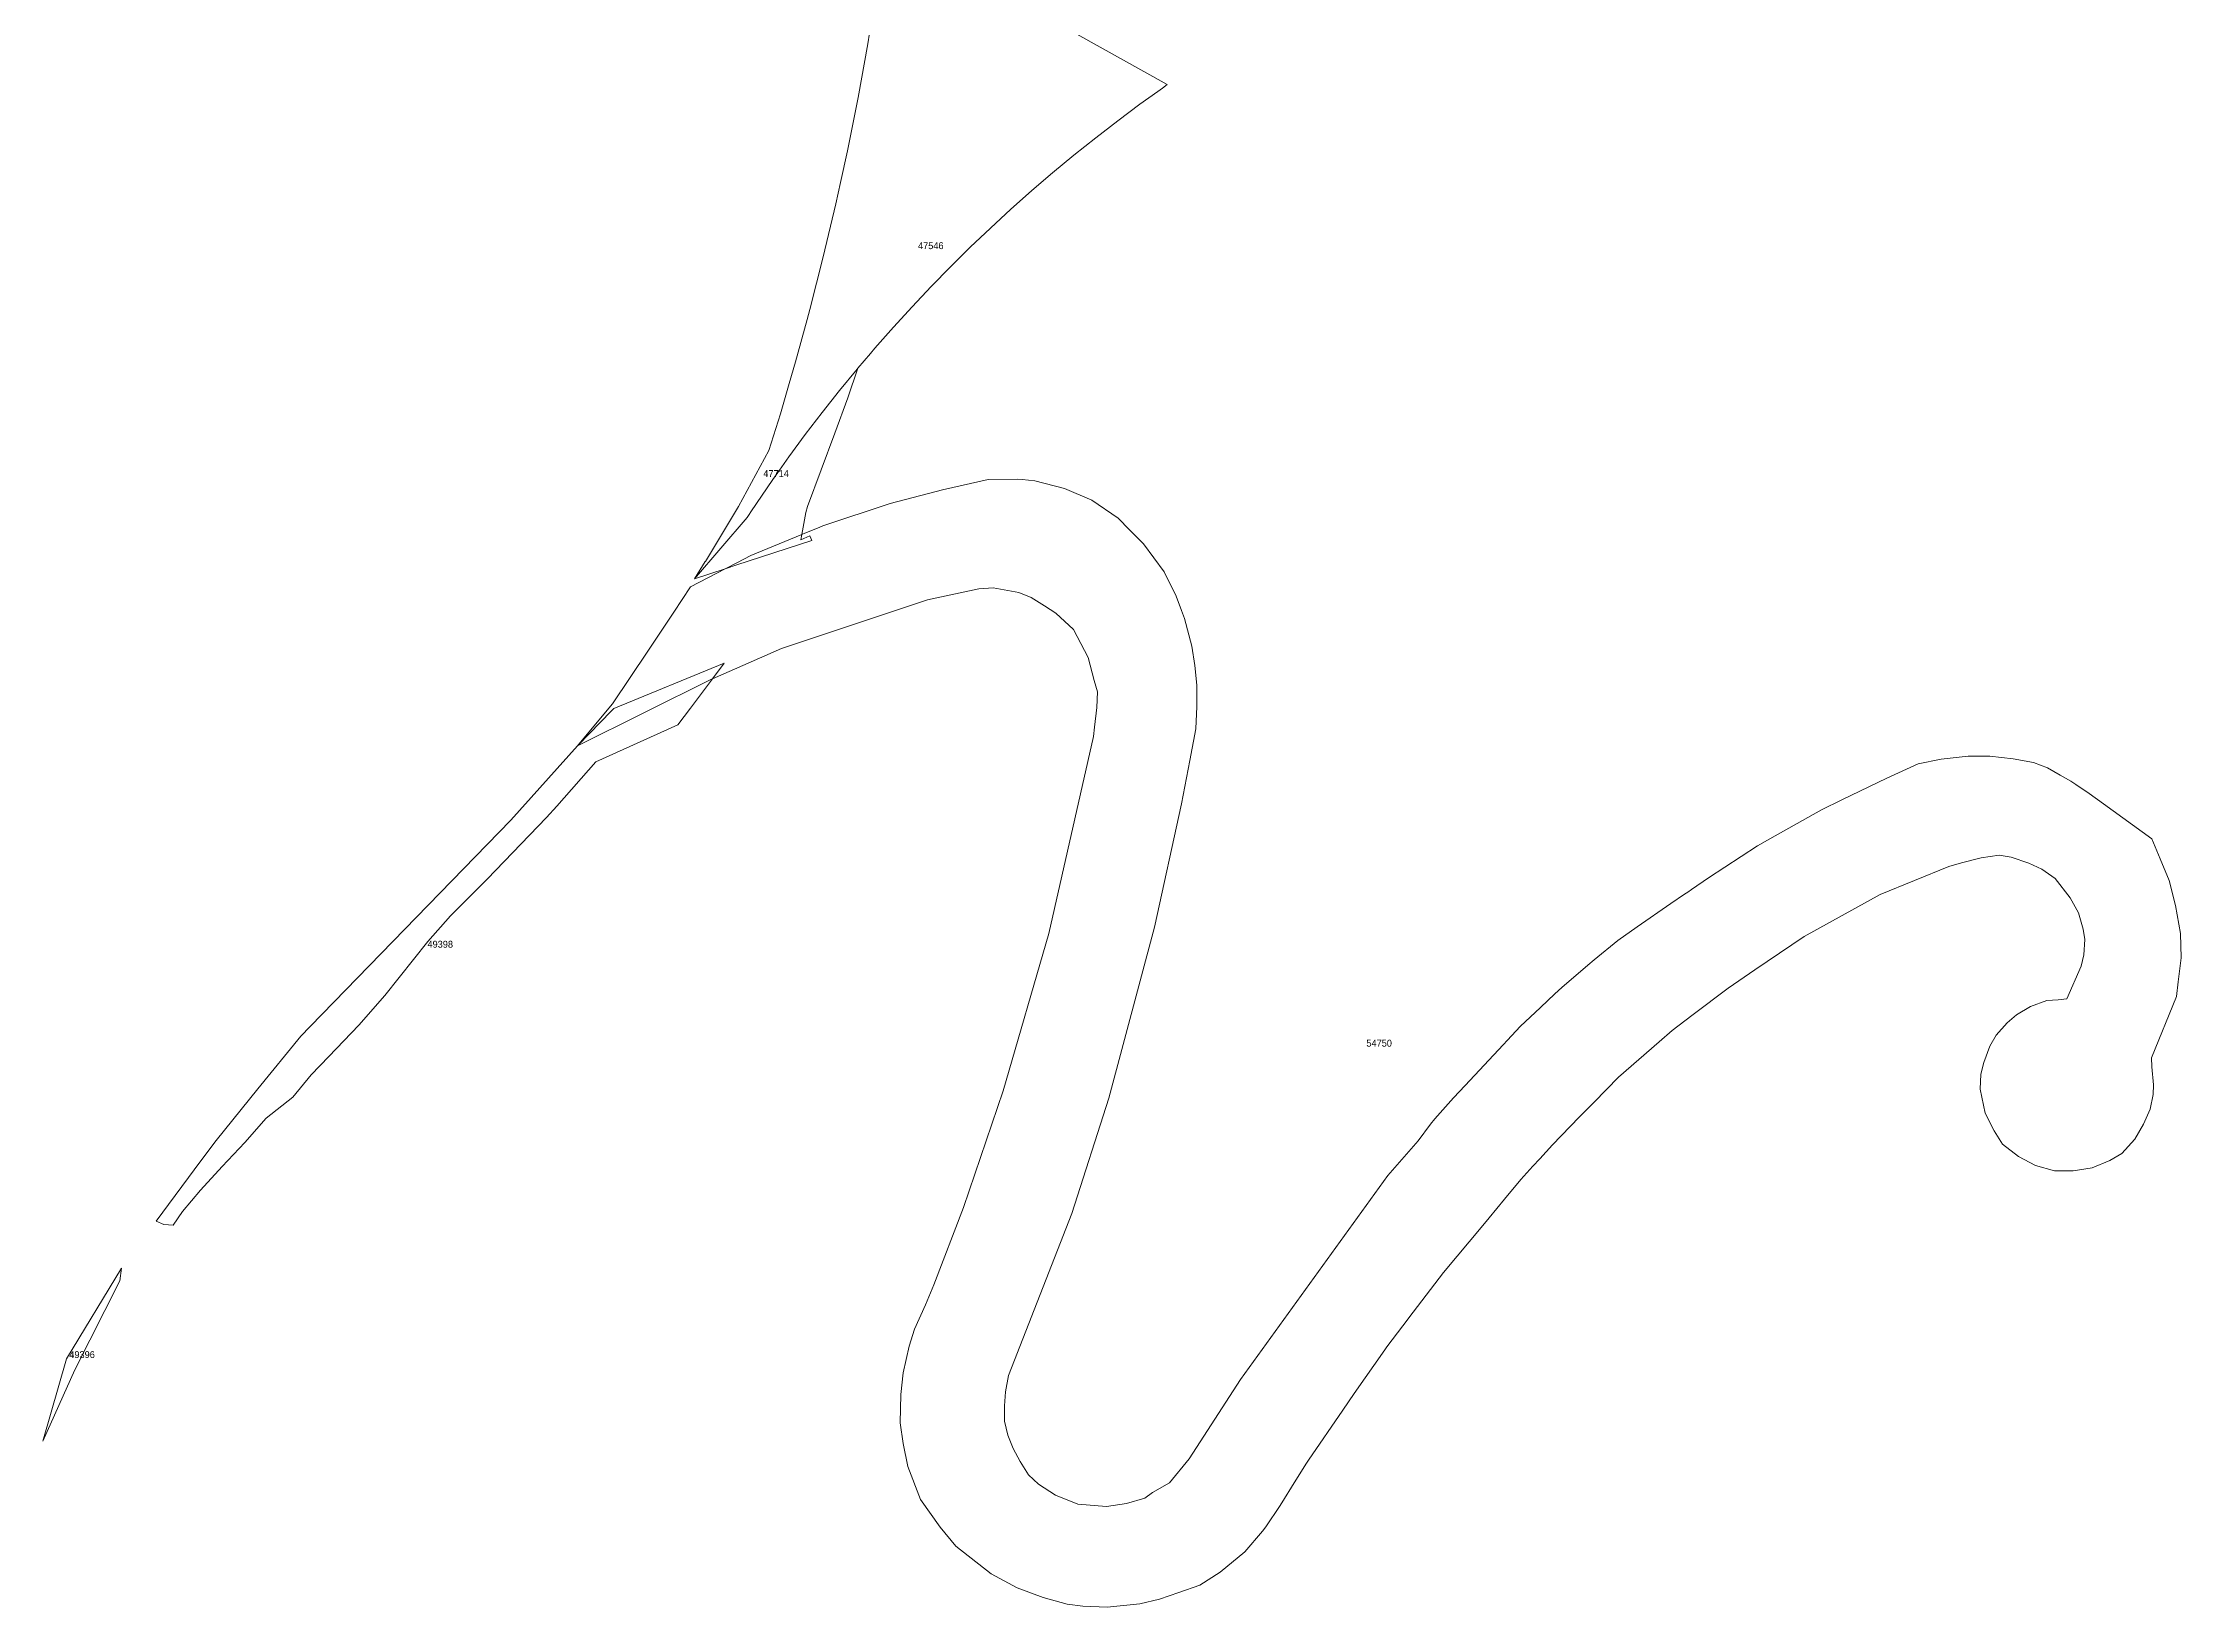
# Model space of a CAD drawing. Header units: metres. Extents: x 105313 to 106240, y 111784 to 118148.
# Drawn here: x 105594.4 to 105905.5, y 113639 to 113866.5 of the extents above; entities that cross this region are included whole.
import ezdxf
from ezdxf.enums import TextEntityAlignment as Align

# ---------------------------------------------------------------- set-up
doc = ezdxf.new("R2010")
doc.units = ezdxf.units.M
doc.layers.add('60-PREDIAL-COD', color=8, linetype='Continuous', lineweight=5)
doc.layers.add('60-PREDIAL-LOTE', color=42, linetype='CONTINUOUS', lineweight=13)

msp = doc.modelspace()

# ---------------------------------------------------------------- linework, layer by layer
at = {"layer": '60-PREDIAL-LOTE'}
msp.add_lwpolyline([(105744.8376, 113867.7679), (105757.9841, 113860.4342), (105757.2951, 113859.9388), (105756.6241, 113859.4563), (105754.0139, 113857.5795), (105750.7795, 113855.1811), (105747.5763, 113852.7124), (105744.4123, 113850.189), (105741.3028, 113847.6187), (105740.3409, 113846.7921), (105738.2482, 113844.9937), (105735.2248, 113842.3141), (105732.256, 113839.5719), (105729.334, 113836.7906), (105727.5301, 113835.0113), (105726.459, 113833.9548), (105723.6387, 113831.072), (105720.8653, 113828.1345), (105718.1465, 113825.1501), (105715.4746, 113822.119), (105714.8139, 113821.3439), (105712.976, 113819.1878), (105712.8574, 113819.0486), (105710.2948, 113815.9316), (105707.787, 113812.7596), (105705.3338, 113809.5487), (105702.9431, 113806.2987), (105701.5737, 113804.3704), (105700.6073, 113803.0097), (105697.4366, 113798.3268), (105697.1782, 113797.9452), (105696.8729, 113797.4942), (105696.8729, 113797.4942), (105689.1959, 113788.5567), (105690.7929, 113791.0806), (105690.7983, 113791.0892), (105695.597, 113799.1088), (105700.0544, 113807.237), (105701.7088, 113812.5409), (105703.0091, 113816.991), (105703.9276, 113820.1346), (105705.6063, 113826.2871), (105706.006, 113827.7519), (105707.959, 113835.4158), (105709.7795, 113843.1033), (105710.4554, 113846.2126), (105711.4592, 113850.8299), (105712.5695, 113856.3921), (105713.0062, 113858.5799), (105714.4125, 113866.3532), (105714.9205, 113869.4635)], dxfattribs=at)
for points in [[(105704.8182, 113795.0071), (105704.6766, 113794.2622), (105705.9937, 113794.8038), (105706.2865, 113794.1544), (105695.2415, 113790.5334), (105693.6854, 113790.0246), (105689.1959, 113788.5567), (105696.8729, 113797.4942), (105697.1782, 113797.9452), (105697.4366, 113798.3268), (105700.6073, 113803.0097), (105701.5737, 113804.3704), (105702.9431, 113806.2987), (105705.3338, 113809.5487), (105707.787, 113812.7596), (105710.2948, 113815.9316), (105712.8574, 113819.0486), (105712.976, 113819.1878), (105711.5218, 113814.8881), (105709.6444, 113809.7547), (105707.6327, 113804.4377), (105705.6683, 113799.1012), (105705.4248, 113798.1987), (105704.8182, 113795.0071)], [(105757.5564, 113789.6012), (105759.2815, 113786.0663), (105760.0759, 113783.9474), (105760.5142, 113782.7784), (105761.5756, 113778.7883), (105762.0038, 113775.9851), (105762.2948, 113773.1011), (105762.2684, 113770.0055), (105762.1282, 113766.7578), (105761.2815, 113762.1673), (105760.0523, 113755.8528), (105756.1115, 113737.9283), (105749.4784, 113713.0217), (105744.1195, 113696.2937), (105734.877, 113672.7074), (105734.4765, 113670.3179), (105734.3137, 113668.3215), (105734.3349, 113666.0567), (105734.7794, 113664.0617), (105735.5626, 113662.0932), (105736.5786, 113660.1882), (105737.7851, 113658.2621), (105739.2456, 113656.9074), (105741.7221, 113655.3199), (105744.9805, 113654.0195), (105749.1345, 113653.6756), (105752.0449, 113654.0989), (105754.7436, 113654.8927), (105755.8549, 113655.7129), (105758.3155, 113657.0887), (105761.173, 113660.6077), (105768.6607, 113672.1171), (105790.0709, 113701.7875), (105794.4784, 113706.8587), (105796.2643, 113709.273), (105796.9246, 113710.0175), (105799.6378, 113713.0764), (105801.3438, 113714.9039), (105806.8637, 113720.8167), (105807.4779, 113721.4747), (105809.3459, 113723.4756), (105812.2758, 113726.2354), (105814.3743, 113728.212), (105815.3695, 113729.1495), (105819.1643, 113732.3758), (105820.0769, 113733.1517), (105823.5495, 113735.996), (105826.3625, 113737.9432), (105831.2578, 113741.3318), (105833.2292, 113742.6913), (105833.707, 113743.0208), (105834.263, 113743.4043), (105836.7027, 113745.0867), (105843.8436, 113749.7422), (105845.6324, 113750.762), (105853.1333, 113754.9689), (105856.0985, 113756.4445), (105862.6584, 113759.5726), (105867.2132, 113761.6489), (105870.5617, 113762.3252), (105874.4852, 113762.7873), (105877.2593, 113762.7873), (105877.6206, 113762.7873), (105881.0272, 113762.3878), (105884.0138, 113761.8479), (105886.0247, 113761.0674), (105887.8581, 113760.0329), (105889.4246, 113759.1491), (105890.174, 113758.6508), (105892.1024, 113757.3684), (105894.1895, 113755.852), (105901.195, 113750.762), (105902.4125, 113747.8513), (105903.735, 113744.6898), (105904.6478, 113741.0782), (105905.3611, 113737.0075), (105905.4812, 113733.4582), (105905.0524, 113729.9549), (105904.7903, 113727.8141), (105901.1553, 113718.9325), (105901.195, 113717.5832), (105901.4331, 113715.0035), (105901.3934, 113713.5747), (105900.9569, 113711.4316), (105900.0044, 113709.2488), (105898.7344, 113707.066), (105896.8294, 113705.0022), (105895.0831, 113703.9703), (105892.5431, 113702.8988), (105889.7639, 113702.4583), (105887.0265, 113702.4622), (105884.2881, 113703.256), (105881.7878, 113704.5656), (105879.4859, 113706.3516), (105878.2556, 113708.2963), (105876.9459, 113710.876), (105876.2464, 113714.3622), (105876.3417, 113716.5212), (105876.7703, 113718.2516), (105877.6275, 113720.617), (105878.5731, 113722.1869), (105880.1606, 113724.0126), (105881.4968, 113725.1521), (105883.5737, 113726.3541), (105885.955, 113727.2669), (105887.5822, 113727.3463), (105888.8522, 113727.5051), (105890.9159, 113732.2279), (105891.3128, 113733.8948), (105891.4732, 113736.1147), (105891.2334, 113737.6254), (105890.5587, 113740.0066), (105889.3284, 113742.1895), (105887.1456, 113745.0073), (105885.2009, 113746.3567), (105883.3356, 113747.2298), (105880.7297, 113748.0872), (105878.9766, 113748.3621), (105876.3773, 113747.9779), (105873.4957, 113747.2435), (105871.6674, 113746.7139), (105861.7058, 113742.6657), (105850.633, 113736.5538), (105843.4496, 113731.7119), (105839.5999, 113729.0529), (105834.5063, 113725.2203), (105832.2637, 113723.5329), (105831.4242, 113722.9013), (105829.5268, 113721.2459), (105823.6455, 113716.1147), (105820.0765, 113712.4635), (105817.9213, 113710.2586), (105814.01, 113706.2572), (105812.1603, 113704.2168), (105811.1834, 113703.1392), (105809.4373, 113701.2319), (105807.0667, 113698.3817), (105804.7939, 113695.6492), (105803.8759, 113694.5475), (105798.1793, 113687.7116), (105793.7761, 113681.9297), (105792.2584, 113679.9255), (105789.9441, 113676.8692), (105789.6364, 113676.4311), (105785.1816, 113670.0893), (105783.5198, 113667.6678), (105778.5303, 113660.3974), (105778.2363, 113659.9689), (105776.6925, 113657.4935), (105774.3998, 113653.8174), (105772.348, 113650.6864), (105771.8244, 113650.0732), (105769.2524, 113647.0616), (105765.6685, 113644.1071), (105762.7436, 113642.2197), (105759.648, 113641.1614), (105756.8699, 113640.1824), (105753.9859, 113639.521), (105749.2498, 113639.0183), (105745.7189, 113639.1859), (105743.4179, 113639.4573), (105739.9413, 113640.4416), (105736.141, 113641.8582), (105732.3839, 113643.869), (105727.2245, 113647.8907), (105724.9314, 113650.6731), (105722.0992, 113654.6805), (105720.2659, 113659.4794), (105719.578, 113662.8397), (105719.1547, 113665.8295), (105719.2341, 113669.957), (105719.5516, 113673.1055), (105720.4511, 113676.9684), (105721.2184, 113679.4291), (105722.8205, 113682.9872), (105724.027, 113685.9082), (105728.3627, 113697.1341), (105734.1421, 113714.0904), (105740.776, 113737.0049), (105747.2416, 113765.6157), (105747.4047, 113766.9936), (105747.7412, 113769.8356), (105747.8365, 113772.1375), (105747.3602, 113773.8044), (105746.4871, 113777.1381), (105744.3439, 113781.1863), (105741.7742, 113783.5741), (105740.1094, 113784.6365), (105738.1717, 113785.8731), (105736.4064, 113786.5838), (105732.6758, 113787.2585), (105730.5724, 113787.0997), (105723.1111, 113785.5122), (105722.3763, 113785.2666), (105719.7532, 113784.3899), (105701.878, 113778.4161), (105691.8556, 113774.0354), (105691.6957, 113773.9655), (105672.2058, 113764.2677), (105672.1388, 113764.2344), (105677.3103, 113770.3885), (105682.4176, 113778.0596), (105686.1926, 113783.7296), (105688.6477, 113787.4171), (105693.6854, 113790.0246), (105695.39, 113790.9069), (105697.4342, 113791.965), (105704.8182, 113795.0071), (105705.2655, 113795.1914), (105707.1266, 113795.9405), (105707.8989, 113796.2514), (105717.6834, 113799.5023), (105725.3034, 113801.5131), (105731.9279, 113803.0165), (105736.1452, 113803.0623), (105736.882, 113802.9981), (105738.7249, 113802.8374), (105743.0641, 113801.7262), (105747.0196, 113800.0196), (105750.8357, 113797.3856), (105752.5026, 113795.6923), (105754.5514, 113793.644), (105757.5564, 113789.6012)], [(105614.7442, 113696.5771), (105613.3655, 113694.5655), (105612.0234, 113694.6716), (105610.9127, 113695.1364), (105617.405, 113703.9094), (105619.6261, 113706.9108), (105625.7206, 113714.3953), (105631.9476, 113722.0425), (105633.3284, 113723.4648), (105662.4801, 113753.4926), (105672.2058, 113764.2677), (105672.3297, 113764.405), (105677.093, 113769.3203), (105677.4662, 113769.7055), (105693.5552, 113776.2876), (105691.8556, 113774.0354), (105688.6269, 113769.7581), (105686.8043, 113767.3437), (105674.8542, 113761.9368), (105669.1748, 113755.5166), (105667.7036, 113753.8535), (105659.0529, 113744.912), (105653.7207, 113739.5407), (105650.4438, 113735.8335), (105644.1965, 113727.9799), (105640.3706, 113723.6538), (105636.0511, 113719.1094), (105633.4712, 113716.4508), (105630.8161, 113713.179), (105626.9072, 113710.1532), (105623.7931, 113706.5957), (105620.5318, 113703.1031), (105617.3378, 113699.6582), (105614.7442, 113696.5771)], [(105599.076, 113673.5505), (105594.4174, 113663.1709), (105597.8724, 113675.1296), (105605.8498, 113688.3323), (105605.6096, 113686.4578), (105599.076, 113673.5505)]]:
    msp.add_lwpolyline(points, close=True, dxfattribs=at)

# ---------------------------------------------------------------- texts
at = {"layer": '60-PREDIAL-COD'}
for s, p in [('47546', (105723.59, 113837.0133)), ('47714', (105701.086, 113803.8723)), ('49398', (105652.2339, 113735.4266)), ('54750', (105788.81, 113721.0403)), ('49396', (105600.1336, 113675.7516))]:
    msp.add_text(s, height=1, dxfattribs=at).set_placement(p, align=Align.MIDDLE_CENTER)

doc.saveas('drawing.dxf')
